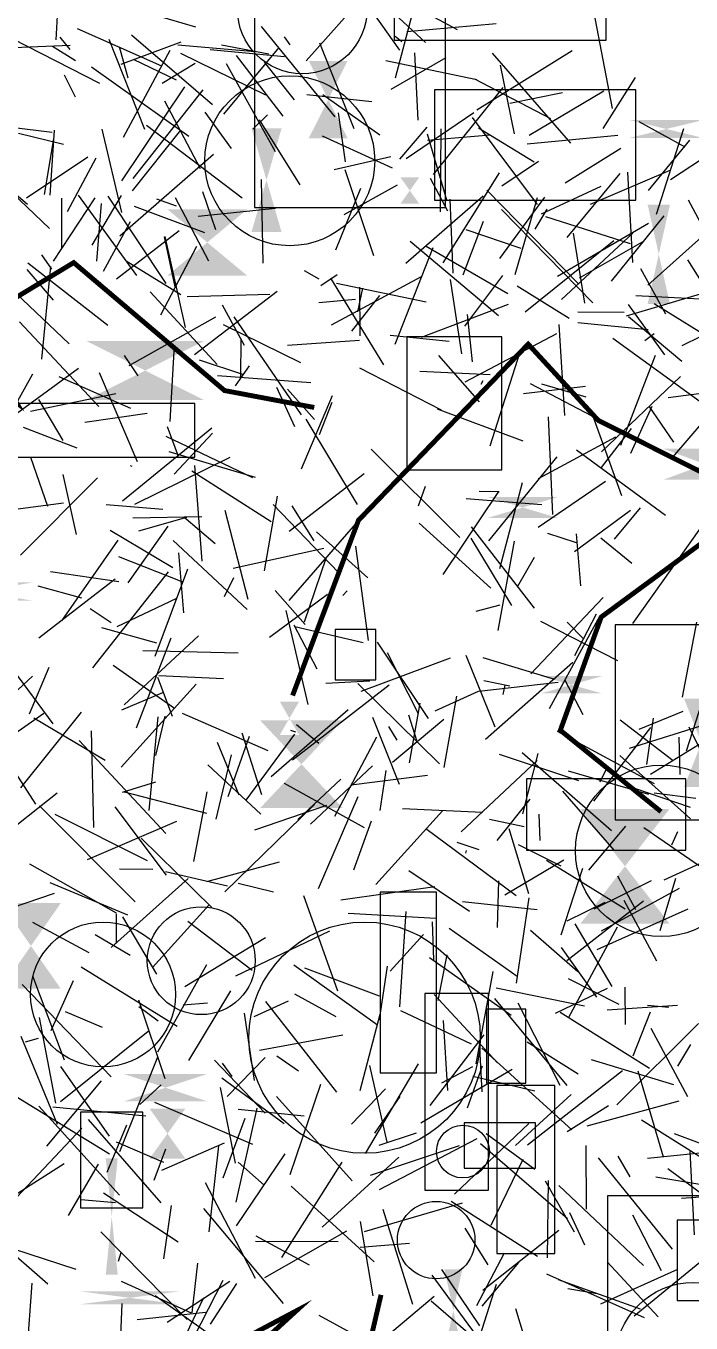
# Model space of a CAD drawing. Extents: x 39652501 to 39653363, y 39457785 to 39458687.
# Drawn here: x 39652596.5 to 39652664.4, y 39458407.3 to 39458539.7 of the extents above; entities that cross this region are included whole.
import ezdxf

# ---------------------------------------------------------------- set-up
doc = ezdxf.new("R2010")
doc.units = 0
doc.layers.get('0').update_dxf_attribs({"linetype": 'CONTINUOUS'})

msp = doc.modelspace()

# ---------------------------------------------------------------- linework, layer by layer
for p, q in [((39652627.8242, 39458546.8181), (39652634.5996, 39458537.2028)), ((39652628.3466, 39458546.2554), (39652637.2512, 39458538.0019)), ((39652599.895, 39458544.4086), (39652599.5406, 39458538.2585)), ((39652630.7108, 39458542.4389), (39652625.0953, 39458536.1289)), ((39652632.5097, 39458543.6341), (39652640.5051, 39458539.3058)), ((39652636.346, 39458542.662), (39652634.1614, 39458534.3428)), ((39652613.8166, 39458539.5667), (39652605.4514, 39458542.009)), ((39652656.3344, 39458531.2656), (39652654.4298, 39458541.1797)), ((39652644.4579, 39458539.9127), (39652635.3395, 39458539.0711)), ((39652600.9908, 39458537.2738), (39652599.9774, 39458538.5438)), ((39652610.3634, 39458535.591), (39652601.7578, 39458539.3824)), ((39652607.2687, 39458538.7899), (39652615.5118, 39458531.6589)), ((39652620.4981, 39458539.6291), (39652628.0211, 39458530.4031)), ((39652622.8349, 39458538.5643), (39652623.4111, 39458537.7579)), ((39652634.1592, 39458538.6513), (39652634.8471, 39458538.0871)), ((39652601.0081, 39458537.6899), (39652593.0778, 39458537.3765)), ((39652604.0351, 39458533.7916), (39652595.1229, 39458538.3511)), ((39652601.5359, 39458536.1174), (39652599.1917, 39458537.5813)), ((39652608.6375, 39458529.1249), (39652604.9861, 39458538.2928)), ((39652606.0152, 39458537.5868), (39652606.8874, 39458534.3914)), ((39652606.1935, 39458535.7769), (39652612.3283, 39458538.0571)), ((39652611.1732, 39458537.1853), (39652606.4274, 39458528.2829)), ((39652619.8882, 39458537.055), (39652611.9819, 39458537.7133)), ((39652615.2897, 39458537.2668), (39652622.8678, 39458536.5617)), ((39652616.4494, 39458537.7666), (39652621.269, 39458536.8396)), ((39652616.6878, 39458530.6838), (39652622.3368, 39458537.4722)), ((39652626.429, 39458537.9684), (39652629.9437, 39458529.2207)), ((39652642.5104, 39458531.1159), (39652652.2352, 39458537.1919)), ((39652607.4441, 39458536.2906), (39652611.8078, 39458534.1774)), ((39652610.3984, 39458533.851), (39652613.7607, 39458535.8693)), ((39652612.2656, 39458536.8939), (39652620.9424, 39458532.667)), ((39652616.9075, 39458535.8619), (39652621.9229, 39458526.8752)), ((39652622.7345, 39458530.4648), (39652617.987, 39458536.6796)), ((39652620.7899, 39458535.9993), (39652623.8469, 39458532.1327)), ((39652642.5008, 39458534.1919), (39652633.1963, 39458536.1075)), ((39652633.7396, 39458533.2128), (39652639.3742, 39458536.4565)), ((39652636.1293, 39458536.9331), (39652636.4638, 39458530.0701)), ((39652644.071, 39458536.9136), (39652652.0646, 39458527.7025)), ((39652601.5488, 39458532.3989), (39652600.434, 39458534.6512)), ((39652603.182, 39458535.4977), (39652613.0993, 39458528.4277)), ((39652646.3285, 39458528.6713), (39652644.9053, 39458535.6691)), ((39652612.6862, 39458533.4677), (39652606.2508, 39458523.8899)), ((39652614.5385, 39458533.1553), (39652607.3934, 39458524.0966)), ((39652638.071, 39458524.5083), (39652645.1775, 39458533.3857)), ((39652642.273, 39458534.2947), (39652650.0281, 39458530.2189)), ((39652658.6491, 39458534.4232), (39652655.3407, 39458529.2016)), ((39652610.6416, 39458532.0511), (39652614.2576, 39458525.1367)), ((39652625.1385, 39458532.6716), (39652631.7758, 39458531.962)), ((39652632.6083, 39458528.5375), (39652626.8004, 39458532.6441)), ((39652651.2351, 39458532.8703), (39652645.8538, 39458531.774)), ((39652647.8357, 39458528.5355), (39652655.4641, 39458533.049)), ((39652614.7322, 39458530.8884), (39652617.4193, 39458527.1579)), ((39652619.6374, 39458529.162), (39652621.142, 39458530.6135)), ((39652628.3365, 39458530.8206), (39652629.0529, 39458525.81)), ((39652635.2767, 39458526.1458), (39652642.192, 39458530.8334)), ((39652591.0622, 39458529.8226), (39652599.1802, 39458528.8329)), ((39652606.2728, 39458520.6315), (39652604.2642, 39458529.1424)), ((39652618.5704, 39458522.1082), (39652608.7968, 39458529.5141)), ((39652624.4853, 39458523.4767), (39652620.3323, 39458530.1147)), ((39652637.3832, 39458529.3633), (39652634.6089, 39458526.0749)), ((39652638.8193, 39458529.1706), (39652638.7634, 39458520.7204)), ((39652642.0144, 39458530.3507), (39652648.6646, 39458521.4717)), ((39652648.3567, 39458525.7677), (39652642.6587, 39458529.2493)), ((39652659.0297, 39458529.9345), (39652663.7296, 39458527.3366)), ((39652660.8325, 39458520.4739), (39652663.6071, 39458529.2194)), ((39652596.6581, 39458521.4503), (39652588.1038, 39458528.7128)), ((39652600.3209, 39458527.571), (39652595.7483, 39458528.7188)), ((39652599.3048, 39458528.1498), (39652598.3562, 39458522.4917)), ((39652599.3587, 39458529.0308), (39652598.9164, 39458522.4101)), ((39652612.2613, 39458529.0388), (39652607.3155, 39458522.8536)), ((39652626.6996, 39458528.4561), (39652633.8695, 39458525.193)), ((39652639.4748, 39458521.7845), (39652637.4488, 39458528.6242)), ((39652643.8422, 39458528.5188), (39652637.4728, 39458527.986)), ((39652656.8814, 39458528.5019), (39652647.6468, 39458527.6206)), ((39652664.2021, 39458528.0195), (39652659.9689, 39458522.8969)), ((39652606.0839, 39458518.2599), (39652615.617, 39458526.5812)), ((39652651.4975, 39458523.6783), (39652657.1724, 39458527.1934)), ((39652662.2556, 39458523.9998), (39652666.5193, 39458526.7951)), ((39652602.808, 39458526.2998), (39652596.5541, 39458522.0953)), ((39652600.7202, 39458520.7426), (39652603.6692, 39458526.2181)), ((39652633.7108, 39458526.3185), (39652627.9254, 39458524.9844)), ((39652648.7979, 39458525.8356), (39652645.0397, 39458523.3409)), ((39652620.7091, 39458515.4553), (39652620.5339, 39458523.9942)), ((39652631.9844, 39458516.2237), (39652629.07, 39458524.9893)), ((39652637.7417, 39458524.1362), (39652639.4935, 39458520.8097)), ((39652639.0596, 39458515.5198), (39652644.8087, 39458524.6891)), ((39652657.077, 39458524.6277), (39652651.6755, 39458518.0854)), ((39652654.0803, 39458521.5031), (39652662.2042, 39458524.9629)), ((39652657.8815, 39458524.7514), (39652658.3702, 39458515.5466)), ((39652594.3559, 39458523.3471), (39652598.9145, 39458519.0235)), ((39652615.8534, 39458518.8888), (39652614.5386, 39458522.7615)), ((39652628.1241, 39458516.8246), (39652630.6504, 39458523.1319)), ((39652628.9493, 39458520.4423), (39652634.4177, 39458523.4618)), ((39652652.8894, 39458513.3278), (39652643.5242, 39458522.9208)), ((39652649.092, 39458520.5067), (39652655.183, 39458523.3291)), ((39652603.5117, 39458522.1362), (39652599.2788, 39458515.6736)), ((39652600.1156, 39458522.1195), (39652600.1176, 39458517.0014)), ((39652607.7935, 39458514.205), (39652601.8674, 39458522.4136)), ((39652606.1988, 39458522.3655), (39652603.2276, 39458517.2945)), ((39652604.1706, 39458521.5485), (39652603.7053, 39458515.6638)), ((39652610.8108, 39458513.3827), (39652604.8735, 39458522.3037)), ((39652614.7447, 39458518.5805), (39652607.5527, 39458521.2549)), ((39652609.8044, 39458522.047), (39652611.8271, 39458521.3125)), ((39652611.7129, 39458522.1566), (39652615.1037, 39458515.7128)), ((39652643.128, 39458522.3), (39652635.2602, 39458515.428)), ((39652639.7464, 39458522.0099), (39652640.0546, 39458514.4413)), ((39652649.4078, 39458522.2088), (39652644.7974, 39458515.9465)), ((39652646.4231, 39458514.309), (39652648.6825, 39458522.1669)), ((39652668.9377, 39458512.8089), (39652664.0971, 39458521.8927)), ((39652621.9395, 39458521.0644), (39652614.0498, 39458520.2187)), ((39652654.3408, 39458511.438), (39652645.0074, 39458520.9452)), ((39652648.4509, 39458518.9383), (39652649.659, 39458520.993)), ((39652649.4895, 39458520.2463), (39652658.1264, 39458517.4922)), ((39652661.5736, 39458520.3123), (39652656.19, 39458513.6441)), ((39652604.421, 39458514.6513), (39652607.1548, 39458519.7067)), ((39652612.1138, 39458518.7733), (39652605.7379, 39458513.8278)), ((39652643.1285, 39458519.7279), (39652641.0624, 39458514.2494)), ((39652647.0196, 39458516.9729), (39652641.3958, 39458518.8812)), ((39652659.9934, 39458519.5182), (39652650.7117, 39458514.0927)), ((39652610.5844, 39458518.1708), (39652611.6748, 39458513.0477)), ((39652610.6753, 39458518.1847), (39652612.7532, 39458508.8901)), ((39652644.6919, 39458510.0928), (39652635.7047, 39458517.6884)), ((39652656.4767, 39458517.7375), (39652647.419, 39458510.4632)), ((39652651.1313, 39458511.7715), (39652658.407, 39458518.5252)), ((39652652.3362, 39458518.525), (39652653.4715, 39458511.3809)), ((39652652.9639, 39458513.9823), (39652659.3881, 39458517.6574)), ((39652665.7459, 39458518.4273), (39652659.9371, 39458513.2278)), ((39652599.1342, 39458514.8492), (39652598.1322, 39458516.3219)), ((39652613.882, 39458517.1618), (39652610.2087, 39458510.1629)), ((39652634.1746, 39458507.1902), (39652638.0246, 39458517.062)), ((39652645.6671, 39458512.3556), (39652637.3167, 39458517.168)), ((39652599.313, 39458511.7073), (39652596.6316, 39458514.8258)), ((39652604.8396, 39458509.1119), (39652596.6915, 39458515.4757)), ((39652598.1042, 39458505.6882), (39652599.049, 39458515.1296)), ((39652606.7337, 39458515.6957), (39652612.2941, 39458512.2747)), ((39652626.3929, 39458513.8485), (39652624.9289, 39458514.6703)), ((39652659.1797, 39458514.9377), (39652661.755, 39458510.3012)), ((39652663.9868, 39458515.8144), (39652666.9341, 39458511.1053)), ((39652628.2543, 39458514.2724), (39652626.5646, 39458513.1568)), ((39652632.9908, 39458505.0791), (39652627.6038, 39458513.9469)), ((39652636.8204, 39458514.0733), (39652627.6475, 39458509.1307)), ((39652637.3145, 39458511.4851), (39652628.1902, 39458513.3802)), ((39652640.972, 39458506.2139), (39652639.8093, 39458513.8122)), ((39652645.099, 39458514.1974), (39652641.2249, 39458509.037)), ((39652595.4652, 39458512.402), (39652600.9084, 39458507.2337)), ((39652609.1724, 39458512.5338), (39652616.0021, 39458505.1384)), ((39652612.9347, 39458512.0556), (39652621.3656, 39458512.3106)), ((39652613.6993, 39458506.156), (39652622.1156, 39458512.6165)), ((39652632.5511, 39458512.1769), (39652629.705, 39458508.5214)), ((39652630.3455, 39458510.5059), (39652630.8587, 39458512.9016)), ((39652630.5791, 39458508.0614), (39652630.5477, 39458513.0341)), ((39652646.5981, 39458513.1417), (39652651.9201, 39458509.8472)), ((39652666.5423, 39458512.6704), (39652657.743, 39458510.052)), ((39652667.9567, 39458511.6476), (39652658.7079, 39458512.1524)), ((39652618.8049, 39458507.0785), (39652616.5524, 39458511.1884)), ((39652626.3924, 39458511.46), (39652630.1015, 39458511.7816)), ((39652636.8396, 39458507.9213), (39652645.7254, 39458511.2996)), ((39652657.9392, 39458511.2562), (39652661.6292, 39458506.1204)), ((39652669.7153, 39458505.6711), (39652660.602, 39458511.3021)), ((39652595.8376, 39458509.4737), (39652603.9463, 39458500.8326)), ((39652615.8222, 39458509.9731), (39652607.0033, 39458504.9805)), ((39652617.7053, 39458509.987), (39652624.5723, 39458499.9953)), ((39652642.0476, 39458505.4147), (39652641.5387, 39458510.2186)), ((39652652.7937, 39458510.5113), (39652657.5292, 39458510.4773)), ((39652659.9852, 39458508.6769), (39652652.7977, 39458509.3884)), ((39652657.9781, 39458510.022), (39652663.4065, 39458505.4646)), ((39652669.2515, 39458509.9174), (39652663.4272, 39458507.0226)), ((39652624.5545, 39458505.2982), (39652616.6329, 39458509.1763)), ((39652639.6666, 39458507.4831), (39652633.6527, 39458508.097)), ((39652650.6367, 39458508.2506), (39652641.2681, 39458503.3365)), ((39652651.4595, 39458499.9255), (39652650.8985, 39458509.2228)), ((39652659.6209, 39458507.5645), (39652660.5981, 39458508.2918)), ((39652611.2222, 39458499.2988), (39652611.6383, 39458507.1122)), ((39652618.4315, 39458507.7101), (39652618.3724, 39458503.8457)), ((39652623.1684, 39458507.1062), (39652630.5205, 39458507.6087)), ((39652656.3729, 39458507.8002), (39652665.2789, 39458501.3659)), ((39652607.9314, 39458503.9834), (39652606.5363, 39458506.0352)), ((39652618.7232, 39458504.0804), (39652614.1982, 39458505.5754)), ((39652642.7704, 39458501.3), (39652638.6228, 39458506.0499)), ((39652643.8393, 39458496.8252), (39652646.9203, 39458506.4181)), ((39652657.1962, 39458496.903), (39652660.7115, 39458506.0735)), ((39652601.8627, 39458504.7042), (39652594.6381, 39458499.4444)), ((39652595.1638, 39458500.5052), (39652597.1991, 39458504.1672)), ((39652607.88, 39458495.2024), (39652604.0121, 39458504.2911)), ((39652619.2639, 39458504.9903), (39652617.8359, 39458502.9342)), ((39652638.8981, 39458500.4752), (39652630.5652, 39458504.7655)), ((39652636.6695, 39458504.4503), (39652643.8666, 39458504.1195)), ((39652607.1826, 39458500.653), (39652599.8919, 39458503.8622)), ((39652625.5653, 39458503.2488), (39652616.05, 39458503.9642)), ((39652623.9134, 39458498.7691), (39652622.0837, 39458502.7729)), ((39652642.9362, 39458503.1169), (39652643.1362, 39458503.5008)), ((39652653.5805, 39458502.8697), (39652647.2709, 39458502.1497)), ((39652647.9424, 39458503.1973), (39652656.3163, 39458498.8056)), ((39652653.6641, 39458501.7801), (39652649.1153, 39458503.1325)), ((39652663.2635, 39458503.8986), (39652655.2033, 39458496.2001)), ((39652596.9632, 39458500.3684), (39652605.6673, 39458502.1823)), ((39652597.7688, 39458501.5487), (39652600.2478, 39458497.3705)), ((39652623.192, 39458502.6084), (39652625.9438, 39458499.5068)), ((39652627.741, 39458501.9296), (39652624.5869, 39458494.4524)), ((39652662.0019, 39458501.7756), (39652666.7153, 39458502.3629)), ((39652662.5079, 39458495.6525), (39652667.8707, 39458501.9721)), ((39652608.8672, 39458500.1311), (39652602.5184, 39458499.2145)), ((39652627.6992, 39458501.2342), (39652626.4084, 39458497.9441)), ((39652647.207, 39458497.2968), (39652638.4853, 39458500.5743)), ((39652660.3639, 39458500.8348), (39652658.1586, 39458496.0526)), ((39652660.039, 39458500.8768), (39652662.5637, 39458497.189)), ((39652596.1991, 39458498.7352), (39652601.6943, 39458496.6305)), ((39652612.046, 39458495.7509), (39652610.9235, 39458498.7759)), ((39652630.3056, 39458490.8408), (39652625.0947, 39458499.5611)), ((39652650.2397, 39458489.8167), (39652649.7949, 39458499.776)), ((39652654.2841, 39458499.9463), (39652657.2519, 39458491.7449)), ((39652615.4531, 39458498.6171), (39652606.3494, 39458491.1819)), ((39652610.769, 39458497.8053), (39652619.6194, 39458493.5936)), ((39652615.5141, 39458498.1212), (39652611.6311, 39458493.9263)), ((39652648.7983, 39458493.4994), (39652656.6906, 39458497.7584)), ((39652655.2275, 39458494.6254), (39652658.2703, 39458498.6052)), ((39652611.0564, 39458496.2418), (39652619.8686, 39458493.6445)), ((39652631.7177, 39458496.4778), (39652640.7674, 39458487.4704)), ((39652661.7404, 39458489.7012), (39652652.6691, 39458496.3675)), ((39652596.9748, 39458495.6851), (39652598.709, 39458490.6701)), ((39652607.1158, 39458494.8094), (39652607.2954, 39458494.7561)), ((39652617.2804, 39458495.6368), (39652607.5866, 39458490.8243)), ((39652613.6873, 39458494.8089), (39652614.4272, 39458485.0548)), ((39652650.6569, 39458495.7142), (39652643.694, 39458487.1313)), ((39652603.7846, 39458493.5625), (39652595.9339, 39458485.6688)), ((39652601.6396, 39458487.7669), (39652600.2856, 39458493.8877)), ((39652621.5031, 39458489.0744), (39652613.4089, 39458494.257)), ((39652631.0164, 39458493.9816), (39652623.335, 39458488.0832)), ((39652636.5532, 39458490.6987), (39652637.2612, 39458492.7063)), ((39652644.7078, 39458492.1817), (39652639.0163, 39458483.7035)), ((39652644.7664, 39458492.1448), (39652642.7241, 39458492.1726)), ((39652644.84, 39458484.3017), (39652647.1643, 39458493.0813)), ((39652648.7464, 39458488.5307), (39652655.6206, 39458493.2097)), ((39652595.4248, 39458490.3484), (39652600.317, 39458491.0046)), ((39652604.682, 39458490.8526), (39652610.4535, 39458490.3589)), ((39652622.1192, 39458491.6954), (39652620.7963, 39458484.0793)), ((39652628.3745, 39458483.8838), (39652621.7175, 39458490.8214)), ((39652623.3568, 39458481.0457), (39652631.958, 39458490.9278)), ((39652649.1372, 39458490.7955), (39652641.4136, 39458491.4188)), ((39652607.397, 39458489.4785), (39652614.4275, 39458489.6239)), ((39652612.8774, 39458489.4941), (39652607.9886, 39458488.1038)), ((39652612.6107, 39458489.5909), (39652615.7868, 39458486.8542)), ((39652619.1615, 39458481.1357), (39652616.8208, 39458490.2169)), ((39652623.6375, 39458490.6886), (39652625.8509, 39458487.1425)), ((39652658.1728, 39458490.2092), (39652652.4737, 39458486.0005)), ((39652656.5387, 39458487.294), (39652659.1789, 39458490.5138)), ((39652611.4822, 39458484.3649), (39652605.1016, 39458488.1722)), ((39652606.9317, 39458482.8387), (39652611.0017, 39458488.6277)), ((39652636.6079, 39458488.9157), (39652643.9383, 39458482.3012)), ((39652648.3936, 39458480.2547), (39652641.9501, 39458488.5674)), ((39652665.3248, 39458488.4607), (39652658.3938, 39458478.6954)), ((39652600.1598, 39458478.9501), (39652605.8994, 39458487.1959)), ((39652611.5259, 39458487.1735), (39652619.0517, 39458480.1343)), ((39652626.1319, 39458488.0405), (39652631.3782, 39458483.3448)), ((39652641.8952, 39458487.3859), (39652646.0194, 39458480.5243)), ((39652646.3188, 39458487.1012), (39652644.6395, 39458477.9789)), ((39652649.7173, 39458487.8991), (39652652.6308, 39458486.9432)), ((39652653.109, 39458482.5411), (39652652.6776, 39458487.8358)), ((39652658.3049, 39458484.8096), (39652655.1344, 39458487.4119)), ((39652605.9306, 39458485.5326), (39652612.3925, 39458482.9748)), ((39652612.0455, 39458485.9213), (39652612.5583, 39458479.7862)), ((39652626.8745, 39458486.3633), (39652617.6491, 39458484.3179)), ((39652630.1201, 39458486.5865), (39652631.3945, 39458476.9685)), ((39652612.9635, 39458484.2251), (39652609.6379, 39458475.3114)), ((39652624.9073, 39458478.8496), (39652627.1269, 39458485.3475)), ((39652648.334, 39458485.4358), (39652646.638, 39458482.4555)), ((39652597.8182, 39458477.2122), (39652605.5928, 39458483.2399)), ((39652599.0035, 39458484.0086), (39652605.9831, 39458482.9876)), ((39652610.9973, 39458483.9689), (39652603.2831, 39458474.1521)), ((39652617.6759, 39458483.3418), (39652616.7079, 39458481.3989)), ((39652602.2125, 39458481.2866), (39652597.7561, 39458482.5189)), ((39652627.2758, 39458481.648), (39652621.3417, 39458477.271)), ((39652621.9164, 39458482.0644), (39652624.9706, 39458478.5867)), ((39652628.8152, 39458481.5631), (39652629.2711, 39458482.0243)), ((39652605.1803, 39458478.7572), (39652603.0349, 39458480.1862)), ((39652611.8427, 39458481.251), (39652605.7578, 39458478.3609)), ((39652644.827, 39458480.5792), (39652642.3842, 39458479.9105)), ((39652655.401, 39458481.3317), (39652648.0005, 39458473.552)), ((39652625.2827, 39458470.4098), (39652623.0282, 39458480.0094)), ((39652649.0045, 39458478.9247), (39652656.8499, 39458474.9168)), ((39652649.9018, 39458470.014), (39652655.088, 39458479.5228)), ((39652651.6998, 39458478.8337), (39652653.4061, 39458477.0905)), ((39652652.4904, 39458475.4184), (39652654.6911, 39458479.6708)), ((39652663.4672, 39458471.1803), (39652664.9443, 39458478.8307)), ((39652591.8639, 39458478.4099), (39652599.2216, 39458468.4569)), ((39652604.2153, 39458478.2873), (39652609.8018, 39458476.7134)), ((39652623.8245, 39458478.5453), (39652626.1635, 39458474.0815)), ((39652623.9292, 39458478.3777), (39652630.8826, 39458476.7544)), ((39652614.09, 39458477.4166), (39652606.5011, 39458470.4048)), ((39652607.7819, 39458468.0415), (39652611.3173, 39458477.2357)), ((39652632.3338, 39458476.7758), (39652637.5414, 39458468.9898)), ((39652608.4029, 39458475.9454), (39652618.1339, 39458475.6928)), ((39652630.704, 39458471.7943), (39652639.8231, 39458475.182)), ((39652633.3522, 39458475.7381), (39652636.5072, 39458469.4923)), ((39652644.3598, 39458468.1057), (39652641.4179, 39458475.4099)), ((39652650.4382, 39458472.9901), (39652643.1491, 39458475.2029)), ((39652598.8275, 39458474.198), (39652596.8093, 39458469.4457)), ((39652605.3913, 39458474.4261), (39652611.6486, 39458470.0466)), ((39652652.3059, 39458474.7011), (39652643.3894, 39458466.8388)), ((39652597.1699, 39458473.3002), (39652593.5784, 39458470.0274)), ((39652606.2055, 39458464.0327), (39652613.8444, 39458472.4912)), ((39652611.4447, 39458469.2016), (39652609.9366, 39458473.1744)), ((39652616.6455, 39458473.0324), (39652610.0536, 39458473.3348)), ((39652623.6822, 39458464.7898), (39652633.5357, 39458472.4277)), ((39652631.5624, 39458472.7989), (39652627.0779, 39458472.5616)), ((39652630.3623, 39458472.5685), (39652638.6989, 39458464.3575)), ((39652650.7775, 39458472.6748), (39652642.6995, 39458471.752)), ((39652645.8704, 39458472.288), (39652643.2052, 39458472.8425)), ((39652645.3633, 39458472.3938), (39652645.1387, 39458471.4391)), ((39652651.471, 39458472.9192), (39652653.3268, 39458469.4077)), ((39652610.4191, 39458471.6161), (39652606.2493, 39458469.846)), ((39652638.2276, 39458469.7813), (39652642.6642, 39458471.7994)), ((39652640.4211, 39458471.2668), (39652639.1288, 39458464.0091)), ((39652663.8921, 39458465.6878), (39652665.8292, 39458471.7324)), ((39652602.1371, 39458469.6542), (39652595.956, 39458461.9206)), ((39652621.4963, 39458463.0758), (39652629.3636, 39458469.9158)), ((39652635.6126, 39458464.4646), (39652636.7239, 39458470.5556)), ((39652663.5139, 39458469.7177), (39652659.0141, 39458467.8727)), ((39652594.1141, 39458466.5838), (39652598.3157, 39458469.5303)), ((39652604.5916, 39458464.7033), (39652597.3075, 39458469.0182)), ((39652609.0729, 39458459.6046), (39652609.9807, 39458469.1644)), ((39652609.7318, 39458465.2178), (39652610.6887, 39458469.2388)), ((39652612.443, 39458469.5387), (39652621.1698, 39458465.7306)), ((39652626.3684, 39458466.4428), (39652624.1113, 39458468.3553)), ((39652631.8609, 39458469.1243), (39652634.5667, 39458462.279)), ((39652639.1283, 39458468.9092), (39652633.8997, 39458464.5087)), ((39652635.5285, 39458469.3665), (39652636.3337, 39458466.7683)), ((39652657.1092, 39458468.8711), (39652662.5126, 39458464.7014)), ((39652666.5975, 39458468.6299), (39652658.0205, 39458465.9298)), ((39652659.854, 39458464.2863), (39652660.5145, 39458469.0139)), ((39652597.5174, 39458460.263), (39652593.1731, 39458466.9611)), ((39652603.1406, 39458467.7415), (39652603.3953, 39458457.8657)), ((39652617.1304, 39458461.0268), (39652619.3091, 39458467.1866)), ((39652620.5712, 39458461.1882), (39652618.5373, 39458467.4974)), ((39652623.9023, 39458467.3958), (39652618.924, 39458460.6521)), ((39652623.4976, 39458467.7929), (39652624.0028, 39458467.6462)), ((39652628.0111, 39458459.0246), (39652632.2778, 39458467.1152)), ((39652634.3731, 39458466.8004), (39652633.5091, 39458468.1691)), ((39652660.6109, 39458462.3357), (39652650.7409, 39458467.6725)), ((39652654.4384, 39458460.5602), (39652660.2404, 39458468.0853)), ((39652667.4593, 39458467.7519), (39652660.2224, 39458463.278)), ((39652663.2553, 39458463.2934), (39652663.138, 39458467.0918)), ((39652664.1324, 39458468.1592), (39652666.2065, 39458463.9199)), ((39652610.78, 39458457.2489), (39652601.9136, 39458466.7383)), ((39652616.0168, 39458466.5972), (39652618.2008, 39458461.1966)), ((39652615.8957, 39458458.7242), (39652617.473, 39458465.3002)), ((39652640.8897, 39458457.4214), (39652648.6572, 39458464.7214)), ((39652644.7703, 39458465.3669), (39652652.8599, 39458462.6597)), ((39652656.2464, 39458457.531), (39652647.1181, 39458465.4747)), ((39652648.7051, 39458465.4205), (39652647.1434, 39458459.2536)), ((39652664.305, 39458458.7696), (39652657.0761, 39458465.207)), ((39652620.4515, 39458459.2407), (39652615.0353, 39458464.2503)), ((39652631.8609, 39458464.1636), (39652625.5415, 39458458.2117)), ((39652637.4634, 39458463.1874), (39652629.6659, 39458462.1803)), ((39652632.625, 39458459.596), (39652633.2331, 39458463.6793)), ((39652651.7988, 39458463.6454), (39652660.0161, 39458461.2839)), ((39652655.0838, 39458462.5426), (39652655.8536, 39458464.1338)), ((39652606.3357, 39458461.4805), (39652609.7586, 39458462.516)), ((39652622.831, 39458462.4083), (39652631.0023, 39458457.874)), ((39652628.6148, 39458462.792), (39652624.2251, 39458458.6891)), ((39652664.2795, 39458459.914), (39652658.6248, 39458461.8382)), ((39652592.1205, 39458455.4374), (39652599.6874, 39458461.4136)), ((39652606.5304, 39458461.5105), (39652614.9267, 39458459.3212)), ((39652614.959, 39458461.5198), (39652613.6051, 39458454.3939)), ((39652630.3709, 39458460.9949), (39652626.3142, 39458451.614)), ((39652647.9178, 39458460.7522), (39652644.5239, 39458456.5579)), ((39652656.5036, 39458455.5495), (39652651.2558, 39458461.5726)), ((39652660.5768, 39458461.4118), (39652664.8549, 39458460.8621)), ((39652607.6411, 39458450.29), (39652597.8649, 39458460.0966)), ((39652599.4254, 39458459.2242), (39652608.8786, 39458454.4896)), ((39652605.5514, 39458459.982), (39652610.7966, 39458453.0011)), ((39652625.9334, 39458460.221), (39652616.7971, 39458451.3121)), ((39652619.843, 39458457.6314), (39652627.1967, 39458460.1426)), ((39652638.9889, 39458459.5636), (39652632.1857, 39458452.0525)), ((39652643.0871, 39458459.4127), (39652634.8962, 39458459.7884)), ((39652648.9723, 39458456.5508), (39652648.8659, 39458459.2405)), ((39652611.871, 39458458.473), (39652602.7406, 39458454.5739)), ((39652629.936, 39458453.533), (39652631.7437, 39458458.554)), ((39652646.5019, 39458450.8889), (39652637.3079, 39458457.7408)), ((39652647.3286, 39458457.9517), (39652643.7884, 39458458.6863)), ((39652645.7517, 39458457.7552), (39652647.7697, 39458451.1372)), ((39652653.9299, 39458453.5004), (39652657.6918, 39458458.0157)), ((39652668.1657, 39458451.8761), (39652659.529, 39458457.8353)), ((39652615.4689, 39458449.7018), (39652608.2535, 39458456.7763)), ((39652642.7305, 39458455.5914), (39652640.4765, 39458456.3561)), ((39652670.2843, 39458456.5193), (39652661.5839, 39458452.5038)), ((39652662.9809, 39458457.4178), (39652662.3622, 39458456.0603)), ((39652641.3997, 39458455.5247), (39652641.3559, 39458455.2384)), ((39652651.0899, 39458453.9366), (39652646.7534, 39458456.0979)), ((39652596.8676, 39458454.146), (39652605.7018, 39458449.1498)), ((39652622.3408, 39458454.3407), (39652614.9273, 39458452.3304)), ((39652645.3585, 39458450.9887), (39652651.3776, 39458454.5855)), ((39652649.5932, 39458454.5333), (39652657.632, 39458449.563)), ((39652651.0942, 39458446.9096), (39652653.3048, 39458453.7093)), ((39652613.0312, 39458452.6802), (39652605.175, 39458445.6227)), ((39652609.429, 39458453.5963), (39652606.0351, 39458453.607)), ((39652610.7223, 39458453.3817), (39652617.0664, 39458451.9288)), ((39652635.5727, 39458453.4807), (39652641.7541, 39458449.333)), ((39652644.6097, 39458447.6584), (39652644.7332, 39458452.4125)), ((39652654.4633, 39458449.5863), (39652660.3266, 39458452.4644)), ((39652656.8549, 39458452.9395), (39652658.6752, 39458449.4983)), ((39652661.2088, 39458447.3619), (39652662.8102, 39458452.7164)), ((39652599.3639, 39458451.1307), (39652592.4881, 39458448.7724)), ((39652606.9014, 39458448.9362), (39652598.9699, 39458452.2203)), ((39652621.766, 39458451.2668), (39652618.1473, 39458452.1443)), ((39652638.2113, 39458451.8193), (39652628.6051, 39458450.4412)), ((39652655.2285, 39458447.3154), (39652663.1603, 39458451.6758)), ((39652615.1753, 39458449.9782), (39652609.3997, 39458443.5759)), ((39652628.3254, 39458441.1594), (39652624.847, 39458450.8982)), ((39652641.0373, 39458450.3246), (39652648.6465, 39458449.5117)), ((39652646.5485, 39458441.9852), (39652647.8399, 39458450.6818)), ((39652659.5113, 39458450.3622), (39652651.6851, 39458444.2774)), ((39652655.551, 39458450.2128), (39652651.694, 39458448.2978)), ((39652660.8551, 39458444.2301), (39652657.5354, 39458450.4312)), ((39652605.7412, 39458446.0478), (39652605.7414, 39458449.0537)), ((39652606.3439, 39458448.7586), (39652609.8029, 39458442.9006)), ((39652638.3127, 39458448.5737), (39652629.352, 39458449.0781)), ((39652635.2439, 39458449.2963), (39652634.6159, 39458439.5616)), ((39652654.7839, 39458445.4098), (39652664.0634, 39458449.5651)), ((39652602.9411, 39458445.0663), (39652597.2098, 39458448.1902)), ((39652613.0086, 39458448.3131), (39652619.587, 39458443.317)), ((39652617.8951, 39458442.7256), (39652627.4961, 39458447.3242)), ((39652638.0945, 39458444.3604), (39652637.9665, 39458448.2571)), ((39652639.6685, 39458447.5879), (39652646.6092, 39458442.7095)), ((39652647.9553, 39458447.3918), (39652652.7939, 39458443.1686)), ((39652651.8464, 39458438.4359), (39652656.8458, 39458447.7162)), ((39652656.2906, 39458441.6453), (39652652.5385, 39458448.0395)), ((39652603.5611, 39458446.9529), (39652607.1154, 39458444.8531)), ((39652612.6929, 39458441.6504), (39652620.9474, 39458446.6323)), ((39652637.0679, 39458446.9585), (39652633.6496, 39458443.2186)), ((39652637.6581, 39458444.6148), (39652645.9895, 39458438.7329)), ((39652639.4359, 39458444.8881), (39652638.5245, 39458440.2198)), ((39652651.088, 39458445.6226), (39652654.7003, 39458440.5598)), ((39652602.1303, 39458443.6556), (39652611.9106, 39458437.5795)), ((39652609.9356, 39458434.9798), (39652614.9423, 39458443.903)), ((39652632.3761, 39458437.694), (39652623.833, 39458443.8146)), ((39652632.5813, 39458440.6652), (39652624.951, 39458443.4984)), ((39652633.3315, 39458443.7202), (39652632.5397, 39458438.2366)), ((39652644.1267, 39458443.1747), (39652642.4049, 39458433.7622)), ((39652605.1827, 39458432.412), (39652596.1255, 39458441.8388)), ((39652600.427, 39458434.1155), (39652597.1891, 39458442.6947)), ((39652599.0539, 39458437.1656), (39652601.3441, 39458442.2642)), ((39652651.7993, 39458442.4707), (39652656.9738, 39458439.8528)), ((39652613.122, 39458434.0916), (39652617.4089, 39458441.2127)), ((39652623.9047, 39458440.8933), (39652628.1155, 39458438.574)), ((39652638.1324, 39458440.8294), (39652644.6017, 39458433.8575)), ((39652653.4829, 39458439.652), (39652644.4581, 39458441.4613)), ((39652650.5127, 39458438.9199), (39652655.8366, 39458441.4682)), ((39652657.6027, 39458441.5714), (39652657.6145, 39458437.7592)), ((39652610.6969, 39458432.2031), (39652608.0016, 39458440.2571)), ((39652608.0217, 39458439.6004), (39652609.9723, 39458438.1474)), ((39652615.007, 39458439.9391), (39652612.5184, 39458439.7318)), ((39652623.2592, 39458440.1511), (39652619.7586, 39458438.5423)), ((39652628.2106, 39458430.8529), (39652620.9548, 39458440.1007)), ((39652641.9577, 39458435.7677), (39652634.7369, 39458439.1439)), ((39652651.7267, 39458431.5277), (39652644.3185, 39458440.4018)), ((39652651.0058, 39458431.5547), (39652646.7245, 39458439.9403)), ((39652655.7966, 39458439.2727), (39652662.9706, 39458439.7227)), ((39652662.0681, 39458439.5018), (39652659.9005, 39458439.6883)), ((39652599.5278, 39458429.7515), (39652597.8727, 39458438.4833)), ((39652600.5049, 39458439.0881), (39652604.2815, 39458437.484)), ((39652618.7722, 39458438.9102), (39652619.7704, 39458432.0344)), ((39652630.5862, 39458431.0344), (39652632.6348, 39458438.8334)), ((39652639.0749, 39458438.1724), (39652639.503, 39458431.0414)), ((39652660.1202, 39458433.2771), (39652650.994, 39458438.9877)), ((39652656.789, 39458429.5499), (39652665.12, 39458437.8667)), ((39652658.451, 39458434.5823), (39652660.2089, 39458439.0479)), ((39652595.9856, 39458436.5562), (39652599.6664, 39458427.586)), ((39652600.0074, 39458429.9171), (39652608.9725, 39458437.0808)), ((39652628.8229, 39458436.6886), (39652620.3368, 39458435.1162)), ((39652637.7177, 39458429.5123), (39652643.2512, 39458436.7102)), ((39652664.0055, 39458430.3835), (39652660.2939, 39458437.3419)), ((39652597.7336, 39458436.3196), (39652596.4046, 39458435.9748)), ((39652642.7646, 39458435.4324), (39652643.0054, 39458430.8804)), ((39652643.0184, 39458435.3336), (39652652.196, 39458427.0096)), ((39652647.6318, 39458435.9968), (39652652.8366, 39458432.7187)), ((39652664.2828, 39458435.7083), (39652662.9584, 39458433.5039)), ((39652606.0733, 39458424.7864), (39652609.9569, 39458434.4739)), ((39652615.7193, 39458434.1234), (39652620.9088, 39458428.7013)), ((39652616.5195, 39458433.833), (39652617.5143, 39458432.4501)), ((39652617.0179, 39458430.4187), (39652620.8899, 39458434.3951)), ((39652622.1067, 39458434.5539), (39652624.31, 39458433.0399)), ((39652654.1543, 39458434.1974), (39652662.5559, 39458431.6495)), ((39652605.0131, 39458426.3688), (39652600.0689, 39458433.4801)), ((39652636.5007, 39458433.7348), (39652631.1117, 39458424.5957)), ((39652631.56, 39458433.5725), (39652633.3025, 39458425.7477)), ((39652636.766, 39458427.7125), (39652646.0878, 39458433.196)), ((39652638.9394, 39458431.813), (39652642.076, 39458433.4762)), ((39652643.041, 39458433.4998), (39652641.5025, 39458429.2312)), ((39652647.6804, 39458425.4858), (39652657.3713, 39458433.0632)), ((39652661.5313, 39458424.2157), (39652658.9615, 39458432.9849)), ((39652598.6093, 39458425.3386), (39652604.1968, 39458432.0189)), ((39652608.1001, 39458429.5992), (39652610.3038, 39458431.5899)), ((39652616.3249, 39458431.3227), (39652617.8337, 39458423.6113)), ((39652622.8248, 39458427.6367), (39652616.4776, 39458432.2701)), ((39652626.5505, 39458431.6542), (39652623.4065, 39458422.4239)), ((39652629.6952, 39458427.5903), (39652633.1819, 39458431.1917)), ((39652648.3984, 39458430.9702), (39652642.102, 39458432.4617)), ((39652595.0489, 39458430.6707), (39652605.0044, 39458424.5619)), ((39652629.7644, 39458421.8135), (39652622.0456, 39458430.4217)), ((39652632.1026, 39458426.6742), (39652634.6614, 39458430.4258)), ((39652652.1146, 39458430.6228), (39652646.4541, 39458425.4301)), ((39652653.7482, 39458427.4289), (39652663.1526, 39458429.9775)), ((39652597.7956, 39458429.4393), (39652606.0343, 39458420.3452)), ((39652608.7297, 39458428.4099), (39652599.2483, 39458429.3372)), ((39652609.6054, 39458429.8306), (39652619.6036, 39458425.5496)), ((39652617.9446, 39458419.6293), (39652620.0974, 39458429.2105)), ((39652618.1416, 39458429.1216), (39652624.8897, 39458428.4255)), ((39652655.9129, 39458429.4611), (39652651.7063, 39458426.8161)), ((39652602.8354, 39458428.0551), (39652610.2729, 39458419.5716)), ((39652604.792, 39458422.7062), (39652606.7947, 39458427.5287)), ((39652618.8284, 39458428.1707), (39652616.5977, 39458422.0767)), ((39652640.2327, 39458420.4369), (39652647.8006, 39458427.6466)), ((39652666.0467, 39458423.7614), (39652659.2896, 39458427.992)), ((39652602.1971, 39458427.1762), (39652593.8938, 39458418.3827)), ((39652636.3104, 39458426.6779), (39652632.495, 39458425.402)), ((39652632.5549, 39458420.9103), (39652642.513, 39458426.1334)), ((39652648.4143, 39458422.9805), (39652643.4639, 39458426.6114)), ((39652665.2186, 39458425.6552), (39652662.659, 39458426.5991)), ((39652605.6979, 39458425.7851), (39652610.5178, 39458423.711)), ((39652610.7214, 39458425.0415), (39652609.5419, 39458421.8316)), ((39652616.7118, 39458425.6407), (39652610.3145, 39458422.8621)), ((39652615.1877, 39458416.5874), (39652616.176, 39458425.3867)), ((39652617.9768, 39458417.1998), (39652622.9554, 39458424.5501)), ((39652631.6575, 39458422.38), (39652640.7372, 39458425.4264)), ((39652642.8809, 39458425.6208), (39652651.741, 39458417.9737)), ((39652653.6693, 39458418.9194), (39652653.6618, 39458425.4275)), ((39652667.3074, 39458424.8279), (39652659.8918, 39458424.1022)), ((39652664.2295, 39458424.8142), (39652664.6625, 39458416.3059)), ((39652600.4044, 39458423.5476), (39652595.3196, 39458420.3048)), ((39652600.8216, 39458418.2836), (39652603.912, 39458423.5087)), ((39652620.7927, 39458421.3532), (39652618.1557, 39458423.7148)), ((39652628.709, 39458423.7182), (39652622.5615, 39458413.9952)), ((39652626.7177, 39458417.0735), (39652634.5322, 39458424.2212)), ((39652643.944, 39458417.2868), (39652647.2362, 39458424.0138)), ((39652654.8757, 39458424.1573), (39652662.4142, 39458414.8315)), ((39652656.8813, 39458424.3278), (39652658.1175, 39458422.2069)), ((39652660.7431, 39458422.2114), (39652670.2251, 39458420.6126)), ((39652670.167, 39458416.9078), (39652661.9666, 39458423.0271)), ((39652604.407, 39458420.5801), (39652612.0351, 39458415.5972)), ((39652614.7782, 39458421.623), (39652619.8761, 39458411.8807)), ((39652632.0156, 39458413.5242), (39652623.5381, 39458421.2556)), ((39652652.4673, 39458416.5758), (39652649.5111, 39458421.7695)), ((39652649.7643, 39458421.8559), (39652649.6877, 39458413.9652)), ((39652650.8774, 39458421.338), (39652659.5064, 39458413.1674)), ((39652672.92, 39458420.684), (39652663.3699, 39458420.0103)), ((39652602.0923, 39458419.9028), (39652605.6368, 39458419.6089)), ((39652611.3164, 39458419.2995), (39652610.5168, 39458413.863)), ((39652631.0447, 39458416.6362), (39652641.0405, 39458419.5558)), ((39652648.7012, 39458414.0678), (39652639.8606, 39458419.7063)), ((39652622.7714, 39458409.3015), (39652614.644, 39458418.9711)), ((39652635.9735, 39458409.1719), (39652632.9302, 39458418.8926)), ((39652651.9439, 39458418.5623), (39652653.4863, 39458415.2771)), ((39652661.3323, 39458412.6102), (39652658.3976, 39458418.3159)), ((39652629.1939, 39458416.6732), (39652620.8422, 39458411.9144)), ((39652630.5848, 39458417.6679), (39652631.8712, 39458410.0831)), ((39652641.2574, 39458416.9657), (39652643.6021, 39458413.248)), ((39652643.1217, 39458410.638), (39652650.8448, 39458416.7807)), ((39652601.6233, 39458412.7572), (39652592.4366, 39458415.7553)), ((39652598.7285, 39458411.2558), (39652593.0522, 39458416.1921)), ((39652612.9423, 39458407.653), (39652604.1287, 39458416.5947)), ((39652628.3619, 39458415.5808), (39652619.9245, 39458415.6305)), ((39652625.4133, 39458413.1985), (39652619.9799, 39458416.1488)), ((39652635.6356, 39458415.4127), (39652630.6057, 39458414.9928)), ((39652667.9461, 39458415.6937), (39652658.5353, 39458408.0115)), ((39652606.1728, 39458414.4669), (39652605.907, 39458413.5896)), ((39652642.4806, 39458409.0697), (39652645.3208, 39458414.4446)), ((39652613.4647, 39458408.3304), (39652614.0365, 39458413.4107)), ((39652638.8899, 39458412.7435), (39652642.7605, 39458407.0177)), ((39652643.0458, 39458409.0187), (39652646.7804, 39458413.4621)), ((39652662.9549, 39458412.7678), (39652655.1129, 39458409.2137)), ((39652655.8014, 39458413.5515), (39652660.9922, 39458407.9367)), ((39652596.5133, 39458402.7394), (39652597.1165, 39458411.3532)), ((39652606.2204, 39458411.5805), (39652613.35, 39458408.325)), ((39652617.3116, 39458411.5398), (39652610.8991, 39458407.3431)), ((39652612.7914, 39458404.2308), (39652616.6293, 39458411.6676)), ((39652615.3213, 39458407.1919), (39652618.012, 39458411.3129)), ((39652637.8993, 39458412.1779), (39652643.8198, 39458404.1594)), ((39652649.587, 39458412.3207), (39652659.5696, 39458407.8582)), ((39652659.1969, 39458408.6993), (39652650.8134, 39458411.6866)), ((39652609.6698, 39458410.0897), (39652618.244, 39458404.0269)), ((39652638.1574, 39458410.0128), (39652628.587, 39458401.9673)), ((39652644.4694, 39458411.2126), (39652642.7511, 39458405.876)), ((39652651.7896, 39458410.822), (39652654.7584, 39458410.2972)), ((39652605.9056, 39458399.7735), (39652606.3147, 39458409.283)), ((39652612.4929, 39458405.4251), (39652614.6279, 39458409.9166)), ((39652642.3296, 39458405.6475), (39652637.8214, 39458409.5175)), ((39652648.0283, 39458403.6756), (39652646.4866, 39458408.7341)), ((39652614.8152, 39458408.3543), (39652607.8313, 39458407.6363)), ((39652626.3751, 39458408.11), (39652634.7281, 39458403.552))]:
    msp.add_line(p, q)
at = {"const_width": 0.5}
for points in [[(39652625.9084, 39458500.7422), (39652616.7592, 39458502.4664), (39652601.3668, 39458515.5283), (39652587.4035, 39458507.0644), (39652595.5378, 39458501.2149), (39652587.4936, 39458515.0192), (39652569.8562, 39458533.5165), (39652555.9428, 39458548.8669)], [(39652623.6989, 39458471.3436), (39652630.4196, 39458489.2247), (39652647.7338, 39458507.2056), (39652654.8768, 39458499.432), (39652671.2678, 39458491.1907), (39652655.19, 39458479.3542), (39652651.0152, 39458467.7913), (39652661.2879, 39458459.4858)], [(39652632.7184, 39458410.1761), (39652631.2684, 39458403.9329), (39652629.8377, 39458388.3925), (39652619.754, 39458398.9219), (39652605.1097, 39458391.2145), (39652624.0832, 39458408.5411), (39652606.6437, 39458399.2925), (39652611.0312, 39458403.0847)]]:
    msp.add_lwpolyline(points, dxfattribs=at)
for centre, radius in [((39652624.6771, 39458541.4197), 6.6137), ((39652623.4092, 39458525.9179), 8.6695), ((39652661.3189, 39458455.4858), 8.7571), ((39652614.3837, 39458444.2758), 5.5075), ((39652604.3594, 39458440.8289), 7.3925), ((39652631.0467, 39458436.4218), 11.8006), ((39652641.08, 39458424.7929), 2.6953), ((39652638.3448, 39458415.7602), 3.9515), ((39652664.6404, 39458403.3811), 8.0606)]:
    msp.add_circle(centre, radius)
for points in [[(39652625.3533, 39458528.2263), (39652629.3097, 39458528.2263), (39652629.3097, 39458536.1077), (39652625.3533, 39458536.1077)], [(39652619.5009, 39458518.6456), (39652622.5742, 39458518.6456), (39652622.5742, 39458529.2326), (39652619.5009, 39458529.2326)], [(39652657.9834, 39458528.2349), (39652665.6707, 39458528.2349), (39652665.6707, 39458530.0934), (39652657.9834, 39458530.0934)], [(39652634.6937, 39458521.5319), (39652636.6245, 39458521.5319), (39652636.6245, 39458524.224), (39652634.6937, 39458524.224)], [(39652659.9227, 39458511.3084), (39652662.1963, 39458511.3084), (39652662.1963, 39458521.4384), (39652659.9227, 39458521.4384)], [(39652610.9266, 39458514.2043), (39652619.058, 39458514.2043), (39652619.058, 39458520.9602), (39652610.9266, 39458520.9602)], [(39652602.649, 39458501.4949), (39652614.6695, 39458501.4949), (39652614.6695, 39458507.5326), (39652602.649, 39458507.5326)], [(39652661.5361, 39458493.3673), (39652670.0708, 39458493.3673), (39652670.0708, 39458496.5273), (39652661.5361, 39458496.5273)], [(39652643.563, 39458489.4565), (39652650.8142, 39458489.4565), (39652650.8142, 39458491.6111), (39652643.563, 39458491.6111)], [(39652585.8989, 39458481.0069), (39652597.2827, 39458481.0069), (39652597.2827, 39458482.8907), (39652585.8989, 39458482.8907)], [(39652649.0333, 39458471.557), (39652655.2539, 39458471.557), (39652655.2539, 39458473.3176), (39652649.0333, 39458473.3176)], [(39652663.6355, 39458461.9968), (39652667.1951, 39458461.9968), (39652667.1951, 39458471.0278), (39652663.6355, 39458471.0278)], [(39652622.3994, 39458467.3256), (39652624.3512, 39458467.3256), (39652624.3512, 39458470.714), (39652622.3994, 39458470.714)], [(39652620.3866, 39458459.8508), (39652628.8171, 39458459.8508), (39652628.8171, 39458468.8029), (39652620.3866, 39458468.8029)], [(39652653.072, 39458448.0634), (39652662.1465, 39458448.0634), (39652662.1465, 39458459.7526), (39652653.072, 39458459.7526)], [(39652593.9569, 39458441.4118), (39652600.0523, 39458441.4118), (39652600.0523, 39458450.1559), (39652593.9569, 39458450.1559)], [(39652606.5366, 39458429.9331), (39652614.9449, 39458429.9331), (39652614.9449, 39458432.6968), (39652606.5366, 39458432.6968)], [(39652609.1127, 39458424.0823), (39652612.7571, 39458424.0823), (39652612.7571, 39458429.1639), (39652609.1127, 39458429.1639)], [(39652604.6358, 39458412.2326), (39652605.8562, 39458412.2326), (39652605.8562, 39458424.0899), (39652604.6358, 39458424.0899)], [(39652639.1835, 39458404.4061), (39652641.0142, 39458404.4061), (39652641.0142, 39458412.7586), (39652639.1835, 39458412.7586)], [(39652601.866, 39458409.1888), (39652612.3009, 39458409.1888), (39652612.3009, 39458410.5464), (39652601.866, 39458410.5464)]]:
    msp.add_solid(points)
for points in [[(39652619.8027, 39458521.1493), (39652639.2902, 39458521.1493), (39652639.2902, 39458541.0747), (39652619.8027, 39458541.0747)], [(39652634.0641, 39458538.2233), (39652655.6795, 39458538.2233), (39652655.6795, 39458540.5323), (39652634.0641, 39458540.5323)], [(39652638.182, 39458521.9073), (39652658.7323, 39458521.9073), (39652658.7323, 39458533.1575), (39652638.182, 39458533.1575)], [(39652635.3651, 39458494.3744), (39652645.0327, 39458494.3744), (39652645.0327, 39458507.9629), (39652635.3651, 39458507.9629)], [(39652592.5983, 39458495.6555), (39652613.7298, 39458495.6555), (39652613.7298, 39458501.1295), (39652592.5983, 39458501.1295)], [(39652628.0486, 39458472.9478), (39652632.1864, 39458472.9478), (39652632.1864, 39458478.0962), (39652628.0486, 39458478.0962)], [(39652656.6107, 39458458.6434, 19730366.2), (39652671.3177, 39458458.6434, 19730366.2), (39652671.3177, 39458478.5712, 19730366.2), (39652656.6107, 39458478.5712, 19730366.2)], [(39652647.5554, 39458455.5521), (39652663.8145, 39458455.5521), (39652663.8145, 39458462.8311), (39652647.5554, 39458462.8311)], [(39652632.6419, 39458432.8201), (39652638.3801, 39458432.8201), (39652638.3801, 39458451.2867), (39652632.6419, 39458451.2867)], [(39652637.1981, 39458420.8432, 19730366.2), (39652643.6941, 39458420.8432, 19730366.2), (39652643.6941, 39458440.9236, 19730366.2), (39652637.1981, 39458440.9236, 19730366.2)], [(39652643.4721, 39458431.7747), (39652647.5045, 39458431.7747), (39652647.5045, 39458439.316), (39652643.4721, 39458439.316)], [(39652644.5241, 39458414.3904, 19730366.2), (39652650.4534, 39458414.3904, 19730366.2), (39652650.4534, 39458431.5382, 19730366.2), (39652644.5241, 39458431.5382, 19730366.2)], [(39652602.0448, 39458419.0687, 19730366.2), (39652608.4249, 39458419.0687, 19730366.2), (39652608.4249, 39458428.8231, 19730366.2), (39652602.0448, 39458428.8231, 19730366.2)], [(39652641.1992, 39458423.1117, 19730366.2), (39652648.4906, 39458423.1117, 19730366.2), (39652648.4906, 39458427.7182, 19730366.2), (39652641.1992, 39458427.7182, 19730366.2)], [(39652655.823, 39458399.4996), (39652669.1061, 39458399.4996), (39652669.1061, 39458420.2799), (39652655.823, 39458420.2799)], [(39652662.926, 39458409.594), (39652677.433, 39458409.594), (39652677.433, 39458417.7922), (39652662.926, 39458417.7922)]]:
    msp.add_3dface(points)

doc.saveas('drawing.dxf')
